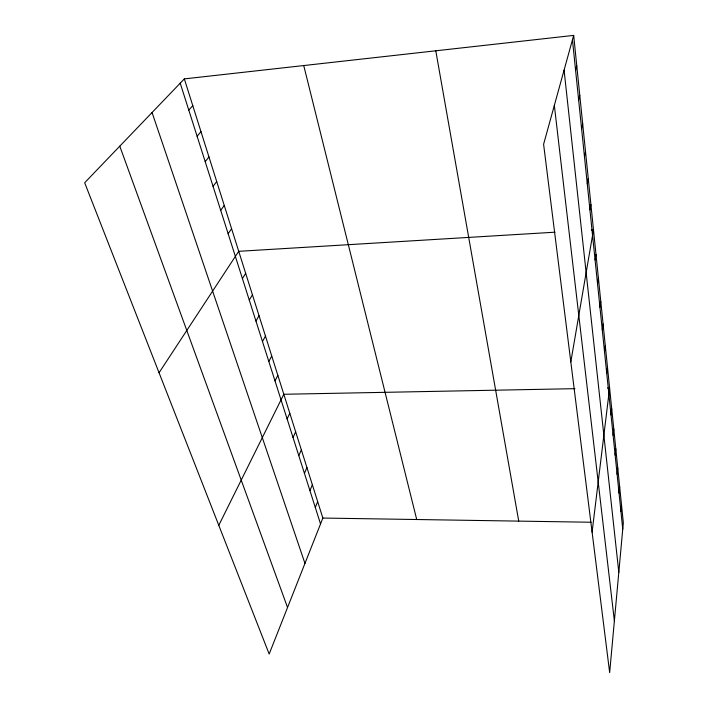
<?xml version="1.0" encoding="UTF-8"?>
<svg xmlns="http://www.w3.org/2000/svg" width="708" height="708" viewBox="0 0 708 708"><rect width="100%" height="100%" fill="white"/><g stroke="black" fill="none" stroke-linecap="round" stroke-linejoin="round"><path stroke-width="1.06" d="M620.916 511.326L621.518 504.972M619.04 493.042L619.659 486.723M617.111 474.289L617.757 468.015M615.137 455.032L615.801 448.801M613.101 435.252L613.792 429.075M611.013 414.941L611.721 408.817M592.1 532.133L609.606 388.002L607.446 388.046M606.729 373.24L607.491 367.248M604.526 351.841L605.313 345.92M602.269 329.839L603.083 323.999M599.942 307.219L600.782 301.458M597.552 283.943L598.419 278.279M595.092 259.986L595.994 254.42M570.816 361.93L593.49 229.861L591.286 229.994M589.941 209.913L590.915 204.577M587.251 183.735L588.26 178.513M584.472 156.733L585.525 151.654M581.613 128.883L582.702 123.953M578.657 100.147L579.79 95.376M575.604 70.464L576.781 65.871M573.675 35.4L543.602 144.264L609.659 672.6L623.332 522.752L573.675 35.4L184.337 78.889L84.668 182.752L269.173 654.033L322.857 518.052L184.337 78.889M315.299 507.45L317.671 501.609M309.927 490.582L312.361 484.785M304.431 473.316L306.927 467.545M298.794 455.625L301.351 449.899M293.024 437.491L295.652 431.809M287.103 418.915L289.802 413.277M218.79 525.336L283.811 394.276L574.949 388.665M275.005 380.895L277.846 375.364M268.819 361.461L271.739 355.991M262.464 341.53L265.465 336.114M255.96 321.078L259.039 315.733M249.278 300.095L252.446 294.82M242.419 278.554L245.676 273.359M159.052 372.744L238.72 251.322L555.001 232.189M228.135 233.702L231.587 228.693M220.701 210.356L224.25 205.435M213.064 186.346L216.71 181.54M205.196 161.654L208.957 156.964M197.107 136.255L200.983 131.679M188.788 110.103L192.78 105.669M322.857 518.052L591.162 522.247M119.767 146.175L287.545 607.499M152.061 112.528L304.953 563.4M180.213 83.181L320.538 523.92M303.741 65.552L416.72 519.522M435.783 50.799L518.734 521.115M554.337 105.386L614.376 620.925M564.081 70.145L618.81 572.338M572.453 39.807L622.748 529.141"/></g></svg>
